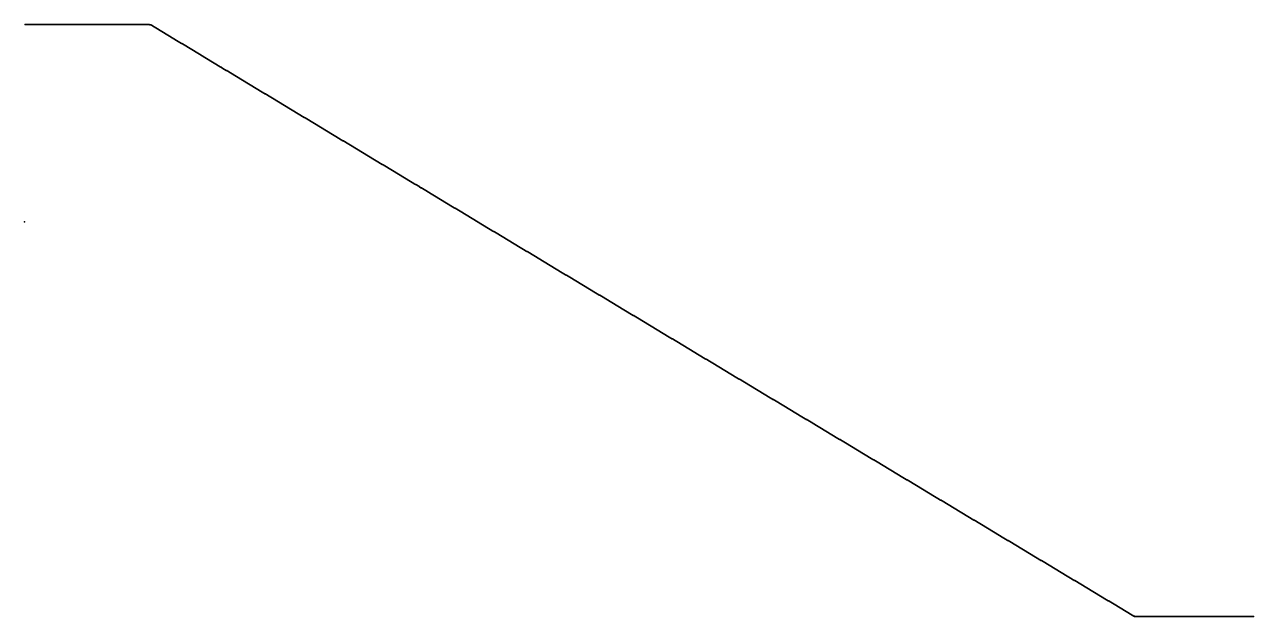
# Model space of a CAD drawing. Header units: metres. Extents: x 0 to 360, y -7 to 11.
# Drawn here: x 0 to 22.5, y 0 to 10.83 of the extents above; entities that cross this region are included whole.
import ezdxf

# ---------------------------------------------------------------- set-up
doc = ezdxf.new("R2010")
doc.units = ezdxf.units.M

msp = doc.modelspace()

# ---------------------------------------------------------------- linework, layer by layer
for p in [(0.01, 10.829), (0.02, 10.829), (0.03, 10.829), (0.04, 10.829), (0.05, 10.829), (0.06, 10.829), (0.07, 10.829), (0.08, 10.829), (0.09, 10.829), (0.1, 10.829), (0.11, 10.829), (0.12, 10.829), (0.13, 10.829), (0.14, 10.829), (0.15, 10.829), (0.16, 10.829), (0.17, 10.829), (0.179, 10.829), (0.189, 10.829), (0.199, 10.829), (0.209, 10.829), (0.219, 10.829), (0.229, 10.829), (0.239, 10.829), (0.249, 10.829), (0.259, 10.829), (0.269, 10.829), (0.279, 10.829), (0.289, 10.829), (0.299, 10.829), (0.309, 10.829), (0.319, 10.829), (0.329, 10.829), (0.339, 10.829), (0.349, 10.829), (0.359, 10.829), (0.369, 10.829), (0.379, 10.829), (0.389, 10.829), (0.399, 10.829), (0.409, 10.829), (0.419, 10.829), (0.429, 10.829), (0.439, 10.829), (0.449, 10.829), (0.459, 10.829), (0.469, 10.829), (0.479, 10.829), (0.489, 10.829), (0.499, 10.829), (0.509, 10.829), (0.518, 10.829), (0.528, 10.829), (0.538, 10.829), (0.548, 10.829), (0.558, 10.829), (0.568, 10.829), (0.578, 10.829), (0.588, 10.829), (0.598, 10.829), (0.608, 10.829), (0.618, 10.829), (0.628, 10.829), (0.638, 10.829), (0.648, 10.829), (0.658, 10.829), (0.668, 10.829), (0.678, 10.829), (0.688, 10.829), (0.698, 10.829), (0.708, 10.829), (0.718, 10.829), (0.728, 10.829), (0.738, 10.829), (0.748, 10.829), (0.758, 10.829), (0.768, 10.829), (0.778, 10.829), (0.788, 10.829), (0.798, 10.829), (0.808, 10.829), (0.818, 10.829), (0.828, 10.829), (0.838, 10.829), (0.848, 10.829), (0.857, 10.829), (0.867, 10.829), (0.877, 10.829), (0.887, 10.829), (0.897, 10.829), (0.907, 10.829), (0.917, 10.829), (0.927, 10.829), (0.937, 10.829), (0.947, 10.829), (0.957, 10.829), (0.967, 10.829), (0.977, 10.829), (0.987, 10.829), (0.997, 10.829), (1.007, 10.829), (1.017, 10.829), (1.027, 10.829), (1.037, 10.829), (1.047, 10.829), (1.057, 10.829), (1.067, 10.829), (1.077, 10.829), (1.087, 10.829), (1.097, 10.829), (1.107, 10.829), (1.117, 10.829), (1.127, 10.829), (1.137, 10.829), (1.147, 10.829), (1.157, 10.829), (1.167, 10.829), (1.177, 10.829), (1.187, 10.829), (1.197, 10.829), (1.206, 10.829), (1.216, 10.829), (1.226, 10.829), (1.236, 10.829), (1.246, 10.829), (1.256, 10.829), (1.266, 10.829), (1.276, 10.829), (1.286, 10.829), (1.296, 10.829), (1.306, 10.829), (1.316, 10.829), (1.326, 10.829), (1.336, 10.829), (1.346, 10.829), (1.356, 10.829), (1.366, 10.829), (1.376, 10.829), (1.386, 10.829), (1.396, 10.829), (1.406, 10.829), (1.416, 10.829), (1.426, 10.829), (1.436, 10.829), (1.446, 10.829), (1.456, 10.829), (1.466, 10.829), (1.476, 10.829), (1.486, 10.829), (1.496, 10.829), (1.506, 10.829), (1.516, 10.829), (1.526, 10.829), (1.536, 10.829), (1.545, 10.829), (1.555, 10.829), (1.565, 10.829), (1.575, 10.829), (1.585, 10.829), (1.595, 10.829), (1.605, 10.829), (1.615, 10.829), (1.625, 10.829), (1.635, 10.829), (1.645, 10.829), (1.655, 10.829), (1.665, 10.829), (1.675, 10.829), (1.685, 10.829), (1.695, 10.829), (1.705, 10.829), (1.715, 10.829), (1.725, 10.829), (1.735, 10.829), (1.745, 10.829), (1.755, 10.829), (1.765, 10.829), (1.775, 10.829), (1.785, 10.829), (1.795, 10.829), (1.805, 10.829), (1.815, 10.829), (1.825, 10.829), (1.835, 10.829), (1.845, 10.829), (1.855, 10.829), (1.865, 10.829), (1.875, 10.829), (1.884, 10.829), (1.894, 10.829), (1.904, 10.829), (1.914, 10.829), (1.924, 10.829), (1.934, 10.829), (1.944, 10.829), (1.954, 10.829), (1.964, 10.829), (1.974, 10.829), (1.984, 10.829), (1.994, 10.829), (2.004, 10.829), (2.014, 10.829), (2.024, 10.829), (2.034, 10.829), (2.044, 10.829), (2.054, 10.829), (2.064, 10.829), (2.074, 10.829), (2.084, 10.829), (2.094, 10.829), (2.104, 10.829), (2.114, 10.829), (2.124, 10.829), (2.134, 10.829), (2.144, 10.829), (2.154, 10.829), (2.164, 10.829), (2.174, 10.829), (2.184, 10.829), (2.194, 10.829), (2.204, 10.829), (2.214, 10.829), (2.224, 10.829), (2.233, 10.829), (2.243, 10.829), (2.253, 10.829), (2.263, 10.829), (2.273, 10.829), (2.283, 10.829), (2.293, 10.827), (2.313, 10.823), (2.323, 10.818), (2.333, 10.811), (2.343, 10.805), (2.353, 10.799), (2.363, 10.793), (2.373, 10.787), (2.383, 10.781), (2.393, 10.775), (2.403, 10.769), (2.413, 10.763), (2.423, 10.757), (2.433, 10.751), (2.443, 10.745), (2.453, 10.739), (2.463, 10.733), (2.473, 10.727), (2.483, 10.721), (2.493, 10.715), (2.503, 10.709), (2.513, 10.703), (2.523, 10.697), (2.533, 10.691), (2.543, 10.684), (2.553, 10.678), (2.563, 10.672), (2.573, 10.666), (2.583, 10.66), (2.593, 10.654), (2.603, 10.648), (2.613, 10.642), (2.623, 10.636), (2.633, 10.63), (2.643, 10.624), (2.653, 10.618), (2.663, 10.612), (2.673, 10.606), (2.683, 10.6), (2.693, 10.594), (2.702, 10.588), (2.712, 10.582), (2.722, 10.576), (2.732, 10.57), (2.742, 10.564), (2.752, 10.558), (2.762, 10.552), (2.772, 10.546), (2.782, 10.54), (2.792, 10.534), (2.802, 10.528), (2.812, 10.522), (2.822, 10.516), (2.832, 10.51), (2.842, 10.504), (2.852, 10.498), (2.862, 10.492), (2.872, 10.486), (2.882, 10.48), (2.892, 10.474), (2.902, 10.468), (2.912, 10.462), (2.922, 10.456), (2.932, 10.45), (2.942, 10.444), (2.952, 10.438), (2.962, 10.432), (2.972, 10.426), (2.982, 10.42), (2.992, 10.414), (3.002, 10.408), (3.012, 10.402), (3.022, 10.396), (3.032, 10.39), (3.042, 10.384), (3.052, 10.378), (3.062, 10.371), (3.072, 10.365), (3.082, 10.359), (3.092, 10.353), (3.102, 10.347), (3.112, 10.341), (3.122, 10.335), (3.132, 10.329), (3.142, 10.323), (3.152, 10.317), (3.162, 10.311), (3.172, 10.305), (3.182, 10.299), (3.192, 10.293), (3.202, 10.287), (3.212, 10.281), (3.222, 10.275), (3.232, 10.269), (3.241, 10.263), (3.251, 10.257), (3.261, 10.251), (3.271, 10.245), (3.281, 10.239), (3.291, 10.233), (3.301, 10.227), (3.311, 10.221), (3.321, 10.215), (3.331, 10.209), (3.341, 10.203), (3.351, 10.197), (3.361, 10.191), (3.371, 10.185), (3.381, 10.179), (3.391, 10.173), (3.401, 10.167), (3.411, 10.161), (3.421, 10.155), (3.431, 10.149), (3.441, 10.143), (3.451, 10.137), (3.461, 10.131), (3.471, 10.125), (3.481, 10.119), (3.491, 10.113), (3.501, 10.107), (3.511, 10.101), (3.521, 10.095), (3.531, 10.089), (3.541, 10.083), (3.551, 10.077), (3.561, 10.071), (3.571, 10.065), (3.581, 10.059), (3.591, 10.053), (3.601, 10.047), (3.611, 10.04), (3.621, 10.034), (3.631, 10.028), (3.641, 10.022), (3.651, 10.016), (3.661, 10.01), (3.671, 10.004), (3.681, 9.998), (3.691, 9.992), (3.701, 9.986), (3.711, 9.98), (3.721, 9.974), (3.731, 9.968), (3.741, 9.962), (3.751, 9.956), (3.761, 9.95), (3.771, 9.944), (3.781, 9.938), (3.791, 9.932), (3.8, 9.926), (3.81, 9.92), (3.82, 9.914), (3.83, 9.908), (3.84, 9.902), (3.85, 9.896), (3.86, 9.89), (3.87, 9.884), (3.88, 9.878), (3.89, 9.872), (3.9, 9.866), (3.91, 9.86), (3.92, 9.854), (3.93, 9.848), (3.94, 9.842), (3.95, 9.836), (3.96, 9.83), (3.97, 9.824), (3.98, 9.818), (3.99, 9.812), (4, 9.806), (4.01, 9.8), (4.02, 9.794), (4.03, 9.788), (4.04, 9.782), (4.05, 9.776), (4.06, 9.77), (4.07, 9.764), (4.08, 9.758), (4.09, 9.752), (4.1, 9.746), (4.11, 9.74), (4.12, 9.734), (4.13, 9.728), (4.14, 9.722), (4.15, 9.716), (4.16, 9.71), (4.17, 9.704), (4.18, 9.698), (4.19, 9.692), (4.2, 9.685), (4.21, 9.679), (4.22, 9.673), (4.23, 9.667), (4.24, 9.661), (4.25, 9.655), (4.26, 9.649), (4.27, 9.643), (4.28, 9.637), (4.29, 9.631), (4.3, 9.625), (4.31, 9.619), (4.32, 9.613), (4.33, 9.607), (4.34, 9.601), (4.35, 9.595), (4.36, 9.589), (4.37, 9.583), (4.38, 9.577), (4.39, 9.571), (4.4, 9.565), (4.409, 9.559), (4.419, 9.553), (4.429, 9.547), (4.439, 9.541), (4.449, 9.535), (4.459, 9.529), (4.469, 9.523), (4.479, 9.517), (4.489, 9.511), (4.499, 9.505), (4.509, 9.499), (4.519, 9.493), (4.529, 9.487), (4.539, 9.481), (4.549, 9.475), (4.559, 9.469), (4.569, 9.463), (4.579, 9.457), (4.589, 9.451), (4.599, 9.445), (4.609, 9.439), (4.619, 9.433), (4.629, 9.427), (4.639, 9.421), (4.649, 9.415), (4.659, 9.409), (4.669, 9.403), (4.679, 9.397), (4.689, 9.391), (4.699, 9.385), (4.709, 9.379), (4.719, 9.373), (4.729, 9.367), (4.739, 9.361), (4.749, 9.355), (4.759, 9.349), (4.769, 9.343), (4.779, 9.337), (4.789, 9.331), (4.799, 9.325), (4.809, 9.319), (4.819, 9.313), (4.829, 9.307), (4.839, 9.3), (4.849, 9.294), (4.859, 9.288), (4.869, 9.282), (4.879, 9.276), (4.889, 9.27), (4.899, 9.264), (4.909, 9.258), (4.919, 9.252), (4.929, 9.246), (4.939, 9.24), (4.949, 9.234), (4.959, 9.228), (4.969, 9.222), (4.979, 9.216), (4.989, 9.21), (4.999, 9.204), (5.009, 9.198), (5.019, 9.192), (5.029, 9.186), (5.039, 9.18), (5.049, 9.174), (5.058, 9.168), (5.068, 9.162), (5.078, 9.156), (5.088, 9.15), (5.098, 9.144), (5.108, 9.138), (5.118, 9.132), (5.128, 9.126), (5.138, 9.12), (5.148, 9.114), (5.158, 9.108), (5.168, 9.102), (5.178, 9.096), (5.188, 9.09), (5.198, 9.084), (5.208, 9.078), (5.218, 9.072), (5.228, 9.066), (5.238, 9.06), (5.248, 9.054), (5.258, 9.048), (5.268, 9.042), (5.278, 9.036), (5.288, 9.03), (5.298, 9.024), (5.308, 9.018), (5.318, 9.012), (5.328, 9.006), (5.338, 9), (5.348, 8.994), (5.358, 8.988), (5.368, 8.982), (5.378, 8.976), (5.388, 8.97), (5.398, 8.964), (5.408, 8.958), (5.418, 8.952), (5.428, 8.946), (5.438, 8.94), (5.448, 8.934), (5.458, 8.928), (5.468, 8.922), (5.478, 8.916), (5.488, 8.91), (5.498, 8.904), (5.508, 8.898), (5.518, 8.892), (5.528, 8.886), (5.538, 8.88), (5.548, 8.873), (5.558, 8.867), (5.568, 8.861), (5.578, 8.855), (5.588, 8.849), (5.598, 8.843), (5.608, 8.837), (5.618, 8.831), (5.628, 8.825), (5.638, 8.819), (5.648, 8.813), (5.658, 8.807), (5.668, 8.801), (5.678, 8.795), (5.688, 8.789), (5.698, 8.783), (5.708, 8.777), (5.718, 8.771), (5.728, 8.765), (5.738, 8.759), (5.748, 8.753), (5.757, 8.747), (5.767, 8.741), (5.777, 8.735), (5.787, 8.729), (5.797, 8.723), (5.807, 8.717), (5.817, 8.711), (5.827, 8.705), (5.837, 8.699), (5.847, 8.693), (5.857, 8.687), (5.867, 8.681), (5.877, 8.675), (5.887, 8.669), (5.897, 8.663), (5.907, 8.657), (5.917, 8.651), (5.927, 8.645), (5.937, 8.639), (5.947, 8.633), (5.957, 8.627), (5.967, 8.621), (5.977, 8.615), (5.987, 8.609), (5.997, 8.603), (6.007, 8.597), (6.017, 8.591), (6.027, 8.585), (6.037, 8.579), (6.047, 8.573), (6.057, 8.567), (6.067, 8.561), (6.077, 8.555), (6.087, 8.549), (6.097, 8.543), (6.107, 8.537), (6.117, 8.531), (6.127, 8.525), (6.137, 8.519), (6.147, 8.513), (6.157, 8.507), (6.167, 8.501), (6.177, 8.495), (6.187, 8.489), (6.197, 8.483), (6.207, 8.477), (6.217, 8.471), (6.227, 8.465), (6.237, 8.459), (6.247, 8.453), (6.257, 8.447), (6.267, 8.441), (6.277, 8.435), (6.287, 8.429), (6.297, 8.423), (6.307, 8.417), (6.317, 8.411), (6.327, 8.405), (6.337, 8.398), (6.347, 8.392), (6.357, 8.386), (6.367, 8.38), (6.377, 8.374), (6.387, 8.368), (6.397, 8.362), (6.407, 8.356), (6.417, 8.35), (6.427, 8.344), (6.437, 8.338), (6.447, 8.332), (6.457, 8.326), (6.467, 8.32), (6.477, 8.314), (6.487, 8.308), (6.497, 8.302), (6.507, 8.296), (6.516, 8.29), (6.526, 8.284), (6.536, 8.278), (6.546, 8.272), (6.556, 8.266), (6.566, 8.26), (6.576, 8.254), (6.586, 8.248), (6.596, 8.242), (6.606, 8.236), (6.616, 8.23), (6.626, 8.224), (6.636, 8.218), (6.646, 8.212), (6.656, 8.206), (6.666, 8.2), (6.676, 8.194), (6.686, 8.188), (6.696, 8.182), (6.706, 8.176), (6.716, 8.17), (6.726, 8.164), (6.736, 8.158), (6.746, 8.152), (6.756, 8.146), (6.766, 8.14), (6.776, 8.134), (6.786, 8.128), (6.796, 8.122), (6.806, 8.116), (6.816, 8.11), (6.826, 8.104), (6.836, 8.098), (6.846, 8.092), (6.856, 8.086), (6.866, 8.08), (6.876, 8.074), (6.886, 8.068), (6.896, 8.062), (6.906, 8.056), (6.916, 8.05), (6.926, 8.044), (6.936, 8.038), (6.946, 8.032), (6.956, 8.026), (6.966, 8.02), (6.976, 8.014), (6.986, 8.008), (6.996, 8.002), (7.006, 7.996), (7.016, 7.99), (7.026, 7.984), (7.036, 7.978), (7.046, 7.972), (7.056, 7.966), (7.066, 7.96), (7.076, 7.954), (7.086, 7.948), (7.096, 7.942), (7.106, 7.936), (7.116, 7.93), (7.126, 7.924), (7.136, 7.918), (7.146, 7.912), (7.156, 7.906), (7.166, 7.9), (7.176, 7.894), (7.186, 7.888), (7.196, 7.882), (7.206, 7.876), (7.216, 7.87), (7.226, 7.864), (7.236, 7.857), (7.246, 7.851), (7.256, 7.845), (7.266, 7.839), (7.276, 7.833), (7.286, 7.827), (7.296, 7.821), (7.306, 7.815), (7.316, 7.809), (7.326, 7.803), (7.336, 7.797), (7.346, 7.791), (7.356, 7.785), (7.365, 7.779), (7.375, 7.773), (7.385, 7.767), (7.395, 7.761), (7.405, 7.755), (7.415, 7.749), (7.425, 7.743), (7.435, 7.737), (7.445, 7.731), (7.455, 7.725), (7.465, 7.719), (7.475, 7.713), (7.485, 7.707), (7.495, 7.701), (7.505, 7.695), (7.515, 7.689), (7.525, 7.683), (7.535, 7.677), (7.545, 7.671), (7.555, 7.665), (7.565, 7.659), (7.575, 7.653), (7.585, 7.647), (7.595, 7.641), (7.605, 7.635), (7.615, 7.629), (7.625, 7.623), (7.635, 7.617), (7.645, 7.611), (7.655, 7.605), (7.665, 7.599), (7.675, 7.593), (7.685, 7.587), (7.695, 7.581), (7.705, 7.575), (7.715, 7.569), (7.725, 7.563), (7.735, 7.557), (7.745, 7.551), (7.755, 7.545), (7.765, 7.539), (7.775, 7.533), (7.785, 7.527), (7.795, 7.521), (7.805, 7.515), (7.815, 7.509), (7.825, 7.503), (7.835, 7.497), (7.845, 7.491), (7.855, 7.485), (7.865, 7.479), (7.875, 7.473), (7.885, 7.467), (7.895, 7.461), (7.905, 7.455), (7.915, 7.449), (7.925, 7.443), (7.935, 7.437), (7.945, 7.431), (7.955, 7.425), (0, 7.219), (7.965, 7.419), (7.975, 7.413), (7.985, 7.407), (7.995, 7.401), (8.005, 7.395), (8.015, 7.389), (8.025, 7.383), (8.035, 7.377), (8.045, 7.371), (8.055, 7.365), (8.065, 7.359), (8.075, 7.353), (8.085, 7.347), (8.095, 7.341), (8.105, 7.335), (8.115, 7.329), (8.125, 7.323), (8.135, 7.317), (8.145, 7.311), (8.155, 7.305), (8.165, 7.299), (8.175, 7.293), (8.185, 7.287), (8.195, 7.281), (8.205, 7.275), (8.215, 7.269), (8.225, 7.263), (8.235, 7.257), (8.245, 7.251), (8.255, 7.245), (8.265, 7.239), (8.275, 7.233), (8.285, 7.227), (8.295, 7.22), (8.304, 7.214), (8.314, 7.208), (8.324, 7.202), (8.334, 7.196), (8.344, 7.19), (8.354, 7.184), (8.364, 7.178), (8.374, 7.172), (8.384, 7.166), (8.394, 7.16), (8.404, 7.154), (8.414, 7.148), (8.424, 7.142), (8.434, 7.136), (8.444, 7.13), (8.454, 7.124), (8.464, 7.118), (8.474, 7.112), (8.484, 7.106), (8.494, 7.1), (8.504, 7.094), (8.514, 7.088), (8.524, 7.082), (8.534, 7.076), (8.544, 7.07), (8.554, 7.064), (8.564, 7.058), (8.574, 7.052), (8.584, 7.046), (8.594, 7.04), (8.604, 7.034), (8.614, 7.028), (8.624, 7.022), (8.634, 7.016), (8.644, 7.01), (8.654, 7.004), (8.664, 6.998), (8.674, 6.992), (8.684, 6.986), (8.694, 6.98), (8.704, 6.974), (8.714, 6.968), (8.724, 6.962), (8.734, 6.956), (8.744, 6.95), (8.754, 6.944), (8.764, 6.938), (8.774, 6.932), (8.784, 6.926), (8.794, 6.92), (8.804, 6.914), (8.814, 6.908), (8.824, 6.902), (8.834, 6.896), (8.844, 6.89), (8.854, 6.884), (8.864, 6.878), (8.874, 6.872), (8.884, 6.866), (8.894, 6.86), (8.904, 6.854), (8.914, 6.848), (8.924, 6.842), (8.934, 6.836), (8.944, 6.83), (8.954, 6.824), (8.964, 6.818), (8.974, 6.812), (8.984, 6.806), (8.994, 6.8), (9.004, 6.794), (9.014, 6.788), (9.024, 6.782), (9.034, 6.776), (9.044, 6.77), (9.054, 6.764), (9.064, 6.758), (9.074, 6.752), (9.084, 6.746), (9.094, 6.74), (9.104, 6.734), (9.114, 6.728), (9.124, 6.722), (9.134, 6.716), (9.144, 6.71), (9.154, 6.704), (9.164, 6.698), (9.174, 6.692), (9.184, 6.686), (9.194, 6.68), (9.204, 6.674), (9.214, 6.668), (9.224, 6.662), (9.234, 6.656), (9.244, 6.65), (9.254, 6.644), (9.264, 6.638), (9.274, 6.632), (9.284, 6.626), (9.294, 6.62), (9.304, 6.614), (9.314, 6.608), (9.324, 6.602), (9.334, 6.596), (9.344, 6.59), (9.354, 6.584), (9.364, 6.578), (9.374, 6.572), (9.384, 6.566), (9.393, 6.56), (9.403, 6.554), (9.413, 6.548), (9.423, 6.542), (9.433, 6.536), (9.443, 6.53), (9.453, 6.524), (9.463, 6.518), (9.473, 6.512), (9.483, 6.506), (9.493, 6.5), (9.503, 6.494), (9.513, 6.488), (9.523, 6.482), (9.533, 6.476), (9.543, 6.47), (9.553, 6.464), (9.563, 6.458), (9.573, 6.452), (9.583, 6.446), (9.593, 6.44), (9.603, 6.434), (9.613, 6.428), (9.623, 6.422), (9.633, 6.415), (9.643, 6.409), (9.653, 6.403), (9.663, 6.397), (9.673, 6.391), (9.683, 6.385), (9.693, 6.379), (9.703, 6.373), (9.713, 6.367), (9.723, 6.361), (9.733, 6.355), (9.743, 6.349), (9.753, 6.343), (9.763, 6.337), (9.773, 6.331), (9.783, 6.325), (9.793, 6.319), (9.803, 6.313), (9.813, 6.307), (9.823, 6.301), (9.833, 6.295), (9.843, 6.289), (9.853, 6.283), (9.863, 6.277), (9.873, 6.271), (9.883, 6.265), (9.893, 6.259), (9.903, 6.253), (9.913, 6.247), (9.923, 6.241), (9.933, 6.235), (9.943, 6.229), (9.953, 6.223), (9.963, 6.217), (9.973, 6.211), (9.983, 6.205), (9.993, 6.199), (10.003, 6.193), (10.013, 6.187), (10.023, 6.181), (10.033, 6.175), (10.043, 6.169), (10.053, 6.163), (10.063, 6.157), (10.073, 6.151), (10.083, 6.145), (10.093, 6.139), (10.103, 6.133), (10.113, 6.127), (10.123, 6.121), (10.133, 6.115), (10.143, 6.109), (10.153, 6.103), (10.163, 6.097), (10.173, 6.091), (10.183, 6.085), (10.193, 6.079), (10.203, 6.073), (10.213, 6.067), (10.223, 6.061), (10.233, 6.055), (10.243, 6.049), (10.253, 6.043), (10.263, 6.037), (10.273, 6.031), (10.283, 6.025), (10.293, 6.019), (10.303, 6.013), (10.313, 6.007), (10.323, 6.001), (10.333, 5.995), (10.343, 5.989), (10.353, 5.983), (10.363, 5.977), (10.373, 5.971), (10.383, 5.965), (10.393, 5.959), (10.403, 5.953), (10.413, 5.947), (10.423, 5.941), (10.433, 5.935), (10.443, 5.929), (10.453, 5.923), (10.463, 5.917), (10.473, 5.911), (10.483, 5.905), (10.493, 5.899), (10.503, 5.893), (10.513, 5.887), (10.523, 5.881), (10.533, 5.875), (10.543, 5.869), (10.553, 5.863), (10.563, 5.857), (10.573, 5.851), (10.583, 5.845), (10.593, 5.839), (10.603, 5.833), (10.613, 5.827), (10.623, 5.821), (10.633, 5.815), (10.643, 5.809), (10.653, 5.803), (10.663, 5.797), (10.672, 5.791), (10.682, 5.785), (10.692, 5.779), (10.702, 5.773), (10.712, 5.767), (10.722, 5.761), (10.732, 5.755), (10.742, 5.749), (10.752, 5.743), (10.762, 5.737), (10.772, 5.731), (10.782, 5.725), (10.792, 5.719), (10.802, 5.713), (10.812, 5.707), (10.822, 5.701), (10.832, 5.695), (10.842, 5.689), (10.852, 5.683), (10.862, 5.677), (10.872, 5.671), (10.882, 5.665), (10.892, 5.659), (10.902, 5.653), (10.912, 5.647), (10.922, 5.641), (10.932, 5.635), (10.942, 5.629), (10.952, 5.623), (10.962, 5.617), (10.972, 5.611), (10.982, 5.605), (10.992, 5.599), (11.002, 5.593), (11.012, 5.587), (11.022, 5.581), (11.032, 5.575), (11.042, 5.569), (11.052, 5.563), (11.062, 5.557), (11.072, 5.551), (11.082, 5.545), (11.092, 5.539), (11.102, 5.533), (11.112, 5.527), (11.122, 5.521), (11.132, 5.515), (11.142, 5.509), (11.152, 5.503), (11.162, 5.497), (11.172, 5.491), (11.182, 5.485), (11.192, 5.479), (11.202, 5.473), (11.212, 5.467), (11.222, 5.461), (11.232, 5.455), (11.242, 5.449), (11.252, 5.443), (11.262, 5.437), (11.272, 5.431), (11.282, 5.425), (11.292, 5.419), (11.302, 5.413), (11.312, 5.407), (11.322, 5.401), (11.332, 5.395), (11.342, 5.389), (11.352, 5.383), (11.362, 5.377), (11.372, 5.371), (11.382, 5.365), (11.392, 5.359), (11.402, 5.353), (11.412, 5.347), (11.422, 5.341), (11.432, 5.335), (11.442, 5.329), (11.452, 5.323), (11.462, 5.317), (11.472, 5.311), (11.482, 5.305), (11.492, 5.299), (11.502, 5.293), (11.512, 5.287), (11.522, 5.281), (11.532, 5.275), (11.542, 5.269), (11.552, 5.263), (11.562, 5.256), (11.572, 5.25), (11.582, 5.244), (11.592, 5.238), (11.602, 5.232), (11.612, 5.226), (11.622, 5.22), (11.632, 5.214), (11.642, 5.208), (11.652, 5.202), (11.662, 5.196), (11.672, 5.19), (11.682, 5.184), (11.692, 5.178), (11.702, 5.172), (11.712, 5.166), (11.722, 5.16), (11.732, 5.154), (11.742, 5.148), (11.752, 5.142), (11.762, 5.136), (11.772, 5.13), (11.782, 5.124), (11.792, 5.118), (11.802, 5.112), (11.812, 5.106), (11.822, 5.1), (11.832, 5.094), (11.842, 5.088), (11.852, 5.082), (11.862, 5.076), (11.872, 5.07), (11.882, 5.064), (11.892, 5.058), (11.902, 5.052), (11.912, 5.046), (11.922, 5.04), (11.932, 5.034), (11.942, 5.028), (11.952, 5.022), (11.962, 5.016), (11.972, 5.01), (11.982, 5.004), (11.992, 4.998), (12.002, 4.992), (12.012, 4.986), (12.022, 4.98), (12.032, 4.974), (12.042, 4.968), (12.052, 4.962), (12.062, 4.956), (12.072, 4.95), (12.082, 4.944), (12.092, 4.938), (12.102, 4.932), (12.112, 4.926), (12.122, 4.92), (12.132, 4.914), (12.142, 4.908), (12.152, 4.902), (12.162, 4.896), (12.172, 4.89), (12.182, 4.884), (12.192, 4.878), (12.202, 4.872), (12.212, 4.866), (12.222, 4.86), (12.232, 4.854), (12.242, 4.848), (12.252, 4.842), (12.262, 4.836), (12.271, 4.83), (12.281, 4.824), (12.291, 4.818), (12.301, 4.812), (12.311, 4.806), (12.321, 4.8), (12.331, 4.794), (12.341, 4.788), (12.351, 4.782), (12.361, 4.776), (12.371, 4.77), (12.381, 4.764), (12.391, 4.758), (12.401, 4.752), (12.411, 4.746), (12.421, 4.74), (12.431, 4.734), (12.441, 4.728), (12.451, 4.722), (12.461, 4.716), (12.471, 4.71), (12.481, 4.704), (12.491, 4.698), (12.501, 4.692), (12.511, 4.686), (12.521, 4.68), (12.531, 4.674), (12.541, 4.668), (12.551, 4.662), (12.561, 4.656), (12.571, 4.65), (12.581, 4.644), (12.591, 4.638), (12.601, 4.632), (12.611, 4.626), (12.621, 4.62), (12.631, 4.614), (12.641, 4.608), (12.651, 4.602), (12.661, 4.596), (12.671, 4.59), (12.681, 4.584), (12.691, 4.578), (12.701, 4.572), (12.711, 4.566), (12.721, 4.56), (12.731, 4.554), (12.741, 4.548), (12.751, 4.542), (12.761, 4.536), (12.771, 4.53), (12.781, 4.524), (12.791, 4.518), (12.801, 4.512), (12.811, 4.506), (12.821, 4.5), (12.831, 4.494), (12.841, 4.488), (12.851, 4.482), (12.861, 4.476), (12.871, 4.47), (12.881, 4.464), (12.891, 4.458), (12.901, 4.452), (12.911, 4.446), (12.921, 4.44), (12.931, 4.434), (12.941, 4.428), (12.951, 4.422), (12.961, 4.416), (12.971, 4.41), (12.981, 4.404), (12.991, 4.398), (13.001, 4.392), (13.011, 4.386), (13.021, 4.38), (13.031, 4.374), (13.041, 4.368), (13.051, 4.362), (13.061, 4.356), (13.071, 4.35), (13.081, 4.344), (13.091, 4.338), (13.101, 4.332), (13.111, 4.326), (13.121, 4.32), (13.131, 4.314), (13.141, 4.308), (13.151, 4.302), (13.161, 4.296), (13.171, 4.29), (13.181, 4.284), (13.191, 4.278), (13.201, 4.272), (13.211, 4.266), (13.221, 4.26), (13.231, 4.254), (13.241, 4.248), (13.251, 4.242), (13.261, 4.236), (13.271, 4.23), (13.281, 4.224), (13.291, 4.218), (13.301, 4.212), (13.311, 4.206), (13.321, 4.2), (13.331, 4.194), (13.341, 4.188), (13.351, 4.182), (13.361, 4.176), (13.371, 4.17), (13.381, 4.164), (13.391, 4.158), (13.401, 4.152), (13.411, 4.146), (13.421, 4.14), (13.431, 4.134), (13.441, 4.128), (13.451, 4.122), (13.461, 4.116), (13.471, 4.11), (13.481, 4.104), (13.491, 4.098), (13.501, 4.092), (13.511, 4.086), (13.521, 4.08), (13.531, 4.074), (13.541, 4.068), (13.551, 4.062), (13.561, 4.056), (13.571, 4.05), (13.581, 4.044), (13.591, 4.038), (13.601, 4.032), (13.611, 4.026), (13.621, 4.02), (13.631, 4.014), (13.641, 4.008), (13.651, 4.002), (13.661, 3.996), (13.671, 3.99), (13.681, 3.984), (13.691, 3.978), (13.701, 3.972), (13.711, 3.966), (13.721, 3.96), (13.731, 3.954), (13.741, 3.948), (13.751, 3.942), (13.761, 3.936), (13.771, 3.93), (13.781, 3.924), (13.791, 3.918), (13.801, 3.912), (13.811, 3.906), (13.821, 3.9), (13.831, 3.894), (13.841, 3.888), (13.851, 3.882), (13.861, 3.876), (13.871, 3.87), (13.881, 3.864), (13.891, 3.858), (13.901, 3.852), (13.911, 3.846), (13.921, 3.84), (13.931, 3.834), (13.941, 3.828), (13.951, 3.822), (13.961, 3.816), (13.971, 3.81), (13.981, 3.804), (13.991, 3.798), (14.001, 3.792), (14.011, 3.786), (14.021, 3.78), (14.031, 3.774), (14.041, 3.768), (14.051, 3.762), (14.061, 3.756), (14.071, 3.75), (14.081, 3.744), (14.091, 3.738), (14.101, 3.732), (14.111, 3.726), (14.121, 3.72), (14.131, 3.714), (14.141, 3.708), (14.151, 3.702), (14.161, 3.696), (14.171, 3.69), (14.181, 3.684), (14.191, 3.678), (14.201, 3.672), (14.211, 3.666), (14.221, 3.66), (14.231, 3.654), (14.241, 3.648), (14.251, 3.642), (14.261, 3.636), (14.271, 3.63), (14.281, 3.624), (14.291, 3.618), (14.301, 3.612), (14.311, 3.606), (14.321, 3.6), (14.331, 3.594), (14.341, 3.588), (14.351, 3.582), (14.361, 3.576), (14.371, 3.57), (14.381, 3.564), (14.391, 3.558), (14.401, 3.552), (14.411, 3.546), (14.421, 3.54), (14.43, 3.534), (14.44, 3.528), (14.45, 3.522), (14.46, 3.516), (14.47, 3.51), (14.48, 3.504), (14.49, 3.498), (14.5, 3.492), (14.51, 3.486), (14.52, 3.48), (14.53, 3.474), (14.54, 3.468), (14.55, 3.462), (14.56, 3.456), (14.57, 3.45), (14.58, 3.444), (14.59, 3.438), (14.6, 3.432), (14.61, 3.426), (14.62, 3.42), (14.63, 3.414), (14.64, 3.408), (14.65, 3.402), (14.66, 3.396), (14.67, 3.39), (14.68, 3.384), (14.69, 3.378), (14.7, 3.372), (14.71, 3.366), (14.72, 3.36), (14.73, 3.354), (14.74, 3.348), (14.75, 3.342), (14.76, 3.336), (14.77, 3.33), (14.78, 3.324), (14.79, 3.318), (14.8, 3.312), (14.81, 3.306), (14.82, 3.3), (14.83, 3.294), (14.84, 3.288), (14.85, 3.282), (14.86, 3.276), (14.87, 3.27), (14.88, 3.264), (14.89, 3.258), (14.9, 3.252), (14.91, 3.246), (14.92, 3.24), (14.93, 3.234), (14.94, 3.228), (14.95, 3.222), (14.96, 3.216), (14.97, 3.21), (14.98, 3.204), (14.99, 3.198), (15, 3.192), (15.01, 3.186), (15.02, 3.18), (15.03, 3.174), (15.04, 3.168), (15.05, 3.162), (15.06, 3.156), (15.07, 3.15), (15.08, 3.144), (15.09, 3.138), (15.1, 3.132), (15.11, 3.126), (15.12, 3.12), (15.13, 3.114), (15.14, 3.108), (15.15, 3.102), (15.16, 3.096), (15.17, 3.09), (15.18, 3.084), (15.19, 3.078), (15.2, 3.072), (15.21, 3.066), (15.22, 3.06), (15.23, 3.054), (15.24, 3.048), (15.25, 3.042), (15.26, 3.036), (15.27, 3.03), (15.28, 3.024), (15.29, 3.018), (15.3, 3.012), (15.31, 3.006), (15.32, 3), (15.33, 2.994), (15.34, 2.988), (15.35, 2.982), (15.36, 2.976), (15.37, 2.97), (15.38, 2.964), (15.39, 2.958), (15.4, 2.952), (15.41, 2.946), (15.42, 2.94), (15.43, 2.934), (15.44, 2.928), (15.45, 2.922), (15.46, 2.916), (15.47, 2.91), (15.48, 2.904), (15.49, 2.898), (15.5, 2.892), (15.51, 2.886), (15.52, 2.88), (15.53, 2.874), (15.54, 2.868), (15.55, 2.862), (15.56, 2.856), (15.57, 2.85), (15.58, 2.844), (15.59, 2.838), (15.6, 2.832), (15.61, 2.826), (15.62, 2.82), (15.63, 2.814), (15.64, 2.808), (15.65, 2.802), (15.66, 2.796), (15.67, 2.79), (15.68, 2.784), (15.69, 2.778), (15.7, 2.772), (15.71, 2.766), (15.72, 2.76), (15.73, 2.754), (15.74, 2.748), (15.75, 2.742), (15.76, 2.736), (15.77, 2.73), (15.78, 2.724), (15.79, 2.718), (15.8, 2.712), (15.81, 2.706), (15.82, 2.7), (15.83, 2.694), (15.84, 2.688), (15.85, 2.682), (15.86, 2.676), (15.87, 2.67), (15.88, 2.664), (15.89, 2.658), (15.9, 2.652), (15.91, 2.646), (15.92, 2.64), (15.93, 2.634), (15.94, 2.628), (15.95, 2.622), (15.96, 2.616), (15.97, 2.61), (15.98, 2.604), (15.99, 2.598), (16, 2.592), (16.01, 2.586), (16.02, 2.58), (16.03, 2.574), (16.04, 2.568), (16.05, 2.562), (16.06, 2.556), (16.07, 2.55), (16.08, 2.544), (16.09, 2.538), (16.1, 2.532), (16.11, 2.526), (16.12, 2.52), (16.13, 2.514), (16.14, 2.508), (16.15, 2.502), (16.16, 2.496), (16.17, 2.49), (16.18, 2.484), (16.19, 2.478), (16.2, 2.472), (16.21, 2.466), (16.22, 2.46), (16.23, 2.454), (16.24, 2.448), (16.25, 2.442), (16.26, 2.436), (16.27, 2.43), (16.28, 2.424), (16.29, 2.418), (16.3, 2.412), (16.31, 2.406), (16.32, 2.4), (16.33, 2.394), (16.34, 2.388), (16.35, 2.382), (16.36, 2.376), (16.37, 2.37), (16.38, 2.364), (16.39, 2.358), (16.4, 2.352), (16.41, 2.346), (16.42, 2.34), (16.43, 2.334), (16.44, 2.328), (16.45, 2.322), (16.46, 2.316), (16.47, 2.31), (16.48, 2.304), (16.49, 2.298), (16.5, 2.292), (16.51, 2.286), (16.52, 2.28), (16.53, 2.274), (16.54, 2.268), (16.55, 2.262), (16.56, 2.256), (16.57, 2.25), (16.58, 2.244), (16.59, 2.238), (16.6, 2.232), (16.61, 2.226), (16.62, 2.22), (16.63, 2.214), (16.64, 2.208), (16.65, 2.202), (16.66, 2.196), (16.67, 2.19), (16.68, 2.184), (16.69, 2.178), (16.7, 2.172), (16.71, 2.166), (16.72, 2.16), (16.73, 2.154), (16.74, 2.148), (16.75, 2.142), (16.76, 2.136), (16.77, 2.13), (16.78, 2.124), (16.79, 2.118), (16.8, 2.112), (16.81, 2.106), (16.82, 2.1), (16.83, 2.094), (16.84, 2.088), (16.85, 2.082), (16.86, 2.076), (16.87, 2.07), (16.88, 2.064), (16.89, 2.058), (16.9, 2.052), (16.91, 2.046), (16.92, 2.04), (16.93, 2.034), (16.94, 2.028), (16.95, 2.022), (16.96, 2.016), (16.97, 2.01), (16.98, 2.004), (16.99, 1.998), (17, 1.992), (17.01, 1.986), (17.02, 1.98), (17.03, 1.974), (17.04, 1.968), (17.05, 1.962), (17.06, 1.956), (17.07, 1.95), (17.08, 1.944), (17.09, 1.938), (17.1, 1.932), (17.11, 1.926), (17.12, 1.92), (17.13, 1.914), (17.14, 1.908), (17.15, 1.902), (17.16, 1.896), (17.17, 1.89), (17.18, 1.884), (17.19, 1.878), (17.2, 1.872), (17.21, 1.866), (17.22, 1.86), (17.23, 1.854), (17.24, 1.848), (17.25, 1.842), (17.26, 1.836), (17.27, 1.83), (17.28, 1.824), (17.29, 1.818), (17.3, 1.812), (17.31, 1.806), (17.32, 1.8), (17.33, 1.794), (17.34, 1.788), (17.35, 1.782), (17.36, 1.776), (17.37, 1.77), (17.38, 1.764), (17.39, 1.758), (17.4, 1.752), (17.41, 1.746), (17.42, 1.74), (17.43, 1.734), (17.44, 1.728), (17.45, 1.722), (17.46, 1.716), (17.47, 1.71), (17.48, 1.704), (17.49, 1.698), (17.5, 1.692), (17.51, 1.686), (17.52, 1.68), (17.53, 1.674), (17.54, 1.668), (17.55, 1.662), (17.56, 1.656), (17.57, 1.65), (17.58, 1.644), (17.59, 1.638), (17.6, 1.632), (17.61, 1.626), (17.62, 1.62), (17.63, 1.614), (17.64, 1.608), (17.65, 1.602), (17.66, 1.596), (17.67, 1.59), (17.68, 1.584), (17.69, 1.578), (17.7, 1.572), (17.71, 1.566), (17.72, 1.56), (17.73, 1.554), (17.74, 1.548), (17.75, 1.542), (17.76, 1.536), (17.77, 1.53), (17.78, 1.524), (17.79, 1.518), (17.8, 1.512), (17.81, 1.506), (17.82, 1.5), (17.83, 1.494), (17.84, 1.488), (17.849, 1.482), (17.859, 1.476), (17.869, 1.47), (17.879, 1.464), (17.889, 1.458), (17.899, 1.452), (17.909, 1.446), (17.919, 1.44), (17.929, 1.434), (17.939, 1.428), (17.949, 1.422), (17.959, 1.416), (17.969, 1.41), (17.979, 1.404), (17.989, 1.398), (17.999, 1.392), (18.009, 1.386), (18.019, 1.38), (18.029, 1.374), (18.039, 1.368), (18.049, 1.362), (18.059, 1.356), (18.069, 1.35), (18.079, 1.344), (18.089, 1.338), (18.099, 1.332), (18.109, 1.326), (18.119, 1.32), (18.129, 1.314), (18.139, 1.308), (18.149, 1.302), (18.159, 1.296), (18.169, 1.29), (18.179, 1.284), (18.189, 1.278), (18.199, 1.272), (18.209, 1.266), (18.219, 1.26), (18.229, 1.254), (18.239, 1.248), (18.249, 1.242), (18.259, 1.236), (18.269, 1.23), (18.279, 1.224), (18.289, 1.218), (18.299, 1.212), (18.309, 1.206), (18.319, 1.2), (18.329, 1.194), (18.339, 1.188), (18.349, 1.182), (18.359, 1.176), (18.369, 1.17), (18.379, 1.164), (18.389, 1.158), (18.399, 1.152), (18.409, 1.146), (18.419, 1.14), (18.429, 1.134), (18.439, 1.128), (18.449, 1.122), (18.459, 1.116), (18.469, 1.11), (18.479, 1.104), (18.489, 1.098), (18.499, 1.092), (18.509, 1.086), (18.519, 1.08), (18.529, 1.074), (18.539, 1.068), (18.549, 1.062), (18.559, 1.056), (18.569, 1.05), (18.579, 1.044), (18.589, 1.038), (18.599, 1.032), (18.609, 1.026), (18.619, 1.02), (18.629, 1.014), (18.639, 1.008), (18.649, 1.002), (18.659, 0.996), (18.669, 0.99), (18.679, 0.984), (18.689, 0.978), (18.699, 0.972), (18.709, 0.966), (18.719, 0.96), (18.729, 0.954), (18.739, 0.948), (18.749, 0.942), (18.759, 0.936), (18.769, 0.93), (18.779, 0.924), (18.789, 0.918), (18.799, 0.912), (18.809, 0.906), (18.819, 0.9), (18.829, 0.894), (18.839, 0.888), (18.849, 0.882), (18.859, 0.876), (18.869, 0.87), (18.879, 0.864), (18.889, 0.858), (18.899, 0.852), (18.909, 0.846), (18.919, 0.84), (18.929, 0.834), (18.939, 0.828), (18.949, 0.822), (18.959, 0.816), (18.969, 0.81), (18.979, 0.804), (18.989, 0.798), (18.999, 0.792), (19.009, 0.786), (19.019, 0.78), (19.029, 0.774), (19.039, 0.768), (19.049, 0.762), (19.059, 0.756), (19.069, 0.75), (19.079, 0.744), (19.089, 0.738), (19.099, 0.732), (19.109, 0.726), (19.119, 0.72), (19.129, 0.714), (19.139, 0.708), (19.149, 0.702), (19.159, 0.696), (19.169, 0.69), (19.179, 0.684), (19.189, 0.678), (19.199, 0.672), (19.209, 0.666), (19.219, 0.66), (19.229, 0.654), (19.239, 0.648), (19.249, 0.642), (19.259, 0.636), (19.269, 0.63), (19.279, 0.624), (19.289, 0.618), (19.299, 0.612), (19.309, 0.606), (19.319, 0.6), (19.329, 0.594), (19.339, 0.588), (19.349, 0.582), (19.359, 0.576), (19.369, 0.57), (19.379, 0.564), (19.389, 0.558), (19.399, 0.552), (19.409, 0.546), (19.419, 0.54), (19.429, 0.534), (19.439, 0.528), (19.449, 0.522), (19.459, 0.516), (19.469, 0.51), (19.479, 0.504), (19.489, 0.498), (19.499, 0.492), (19.509, 0.486), (19.519, 0.48), (19.529, 0.474), (19.539, 0.468), (19.549, 0.462), (19.559, 0.456), (19.569, 0.45), (19.579, 0.444), (19.589, 0.438), (19.599, 0.432), (19.609, 0.426), (19.619, 0.42), (19.629, 0.414), (19.639, 0.408), (19.649, 0.402), (19.659, 0.396), (19.669, 0.39), (19.679, 0.384), (19.689, 0.378), (19.699, 0.372), (19.709, 0.366), (19.719, 0.36), (19.729, 0.354), (19.739, 0.348), (19.749, 0.342), (19.759, 0.336), (19.769, 0.33), (19.779, 0.324), (19.789, 0.318), (19.799, 0.312), (19.809, 0.306), (19.819, 0.3), (19.829, 0.294), (19.839, 0.288), (19.849, 0.282), (19.859, 0.276), (19.869, 0.27), (19.879, 0.264), (19.889, 0.258), (19.899, 0.252), (19.909, 0.246), (19.919, 0.24), (19.929, 0.234), (19.939, 0.228), (19.949, 0.222), (19.959, 0.216), (19.969, 0.21), (19.979, 0.204), (19.989, 0.198), (19.999, 0.192), (20.009, 0.186), (20.019, 0.18), (20.029, 0.174), (20.039, 0.168), (20.049, 0.162), (20.059, 0.156), (20.069, 0.15), (20.079, 0.144), (20.089, 0.138), (20.099, 0.132), (20.109, 0.126), (20.119, 0.12), (20.129, 0.114), (20.139, 0.108), (20.149, 0.102), (20.159, 0.096), (20.169, 0.09), (20.179, 0.084), (20.189, 0.078), (20.199, 0.072), (20.209, 0.066), (20.219, 0.06), (20.229, 0.054), (20.239, 0.048), (20.249, 0.042), (20.259, 0.036), (20.269, 0.03), (20.279, 0.024), (20.289, 0.018), (20.299, 0.012), (20.309, 0.007), (20.319, 0.003), (20.319, 0.001), (20.349, 0), (20.359, 0), (20.369, 0), (20.379, 0), (20.389, 0), (20.399, 0), (20.409, 0), (20.419, 0), (20.429, 0), (20.439, 0), (20.449, 0), (20.459, 0), (20.469, 0), (20.479, 0), (20.489, 0), (20.499, 0), (20.509, 0), (20.519, 0), (20.529, 0), (20.539, 0), (20.549, 0), (20.559, 0), (20.569, 0), (20.579, 0), (20.589, 0), (20.599, 0), (20.609, 0), (20.619, 0), (20.629, 0), (20.639, 0), (20.649, 0), (20.659, 0), (20.669, 0), (20.679, 0), (20.689, 0), (20.699, 0), (20.709, 0), (20.719, 0), (20.729, 0), (20.739, 0), (20.749, 0), (20.759, 0), (20.769, 0), (20.779, 0), (20.789, 0), (20.799, 0), (20.809, 0), (20.819, 0), (20.829, 0), (20.839, 0), (20.849, 0), (20.859, 0), (20.869, 0), (20.879, 0), (20.889, 0), (20.899, 0), (20.909, 0), (20.919, 0), (20.929, 0), (20.939, 0), (20.949, 0), (20.959, 0), (20.969, 0), (20.979, 0), (20.989, 0), (20.999, 0), (21.009, 0), (21.019, 0), (21.029, 0), (21.039, 0), (21.049, 0), (21.059, 0), (21.069, 0), (21.079, 0), (21.089, 0), (21.099, 0), (21.109, 0), (21.119, 0), (21.129, 0), (21.139, 0), (21.149, 0), (21.159, 0), (21.169, 0), (21.179, 0), (21.189, 0), (21.199, 0), (21.209, 0), (21.219, 0), (21.229, 0), (21.239, 0), (21.249, 0), (21.259, 0), (21.269, 0), (21.279, 0), (21.289, 0), (21.299, 0), (21.309, 0), (21.319, 0), (21.329, 0), (21.339, 0), (21.349, 0), (21.359, 0), (21.369, 0), (21.379, 0), (21.389, 0), (21.399, 0), (21.409, 0), (21.419, 0), (21.429, 0), (21.439, 0), (21.449, 0), (21.459, 0), (21.469, 0), (21.479, 0), (21.489, 0), (21.499, 0), (21.509, 0), (21.519, 0), (21.529, 0), (21.539, 0), (21.549, 0), (21.559, 0), (21.569, 0), (21.579, 0), (21.589, 0), (21.599, 0), (21.609, 0), (21.619, 0), (21.629, 0), (21.639, 0), (21.649, 0), (21.659, 0), (21.669, 0), (21.679, 0), (21.689, 0), (21.699, 0), (21.709, 0), (21.719, 0), (21.729, 0), (21.739, 0), (21.749, 0), (21.759, 0), (21.769, 0), (21.779, 0), (21.789, 0), (21.799, 0), (21.809, 0), (21.819, 0), (21.829, 0), (21.839, 0), (21.849, 0), (21.859, 0), (21.869, 0), (21.879, 0), (21.889, 0), (21.899, 0), (21.909, 0), (21.919, 0), (21.929, 0), (21.939, 0), (21.949, 0), (21.959, 0), (21.969, 0), (21.979, 0), (21.989, 0), (21.999, 0), (22.009, 0), (22.019, 0), (22.029, 0), (22.039, 0), (22.049, 0), (22.059, 0), (22.069, 0), (22.079, 0), (22.089, 0), (22.099, 0), (22.109, 0), (22.119, 0), (22.129, 0), (22.139, 0), (22.149, 0), (22.159, 0), (22.169, 0), (22.179, 0), (22.189, 0), (22.199, 0), (22.209, 0), (22.219, 0), (22.229, 0), (22.239, 0), (22.249, 0), (22.259, 0), (22.269, 0), (22.279, 0), (22.289, 0), (22.299, 0), (22.309, 0), (22.319, 0), (22.329, 0), (22.339, 0), (22.349, 0), (22.359, 0), (22.369, 0), (22.379, 0), (22.389, 0), (22.399, 0), (22.409, 0), (22.419, 0), (22.429, 0), (22.439, 0), (22.449, 0), (22.459, 0), (22.469, 0), (22.479, 0), (22.489, 0), (22.499, 0), (20.329, 0), (20.339, 0)]:
    msp.add_point(p)

doc.saveas('drawing.dxf')
